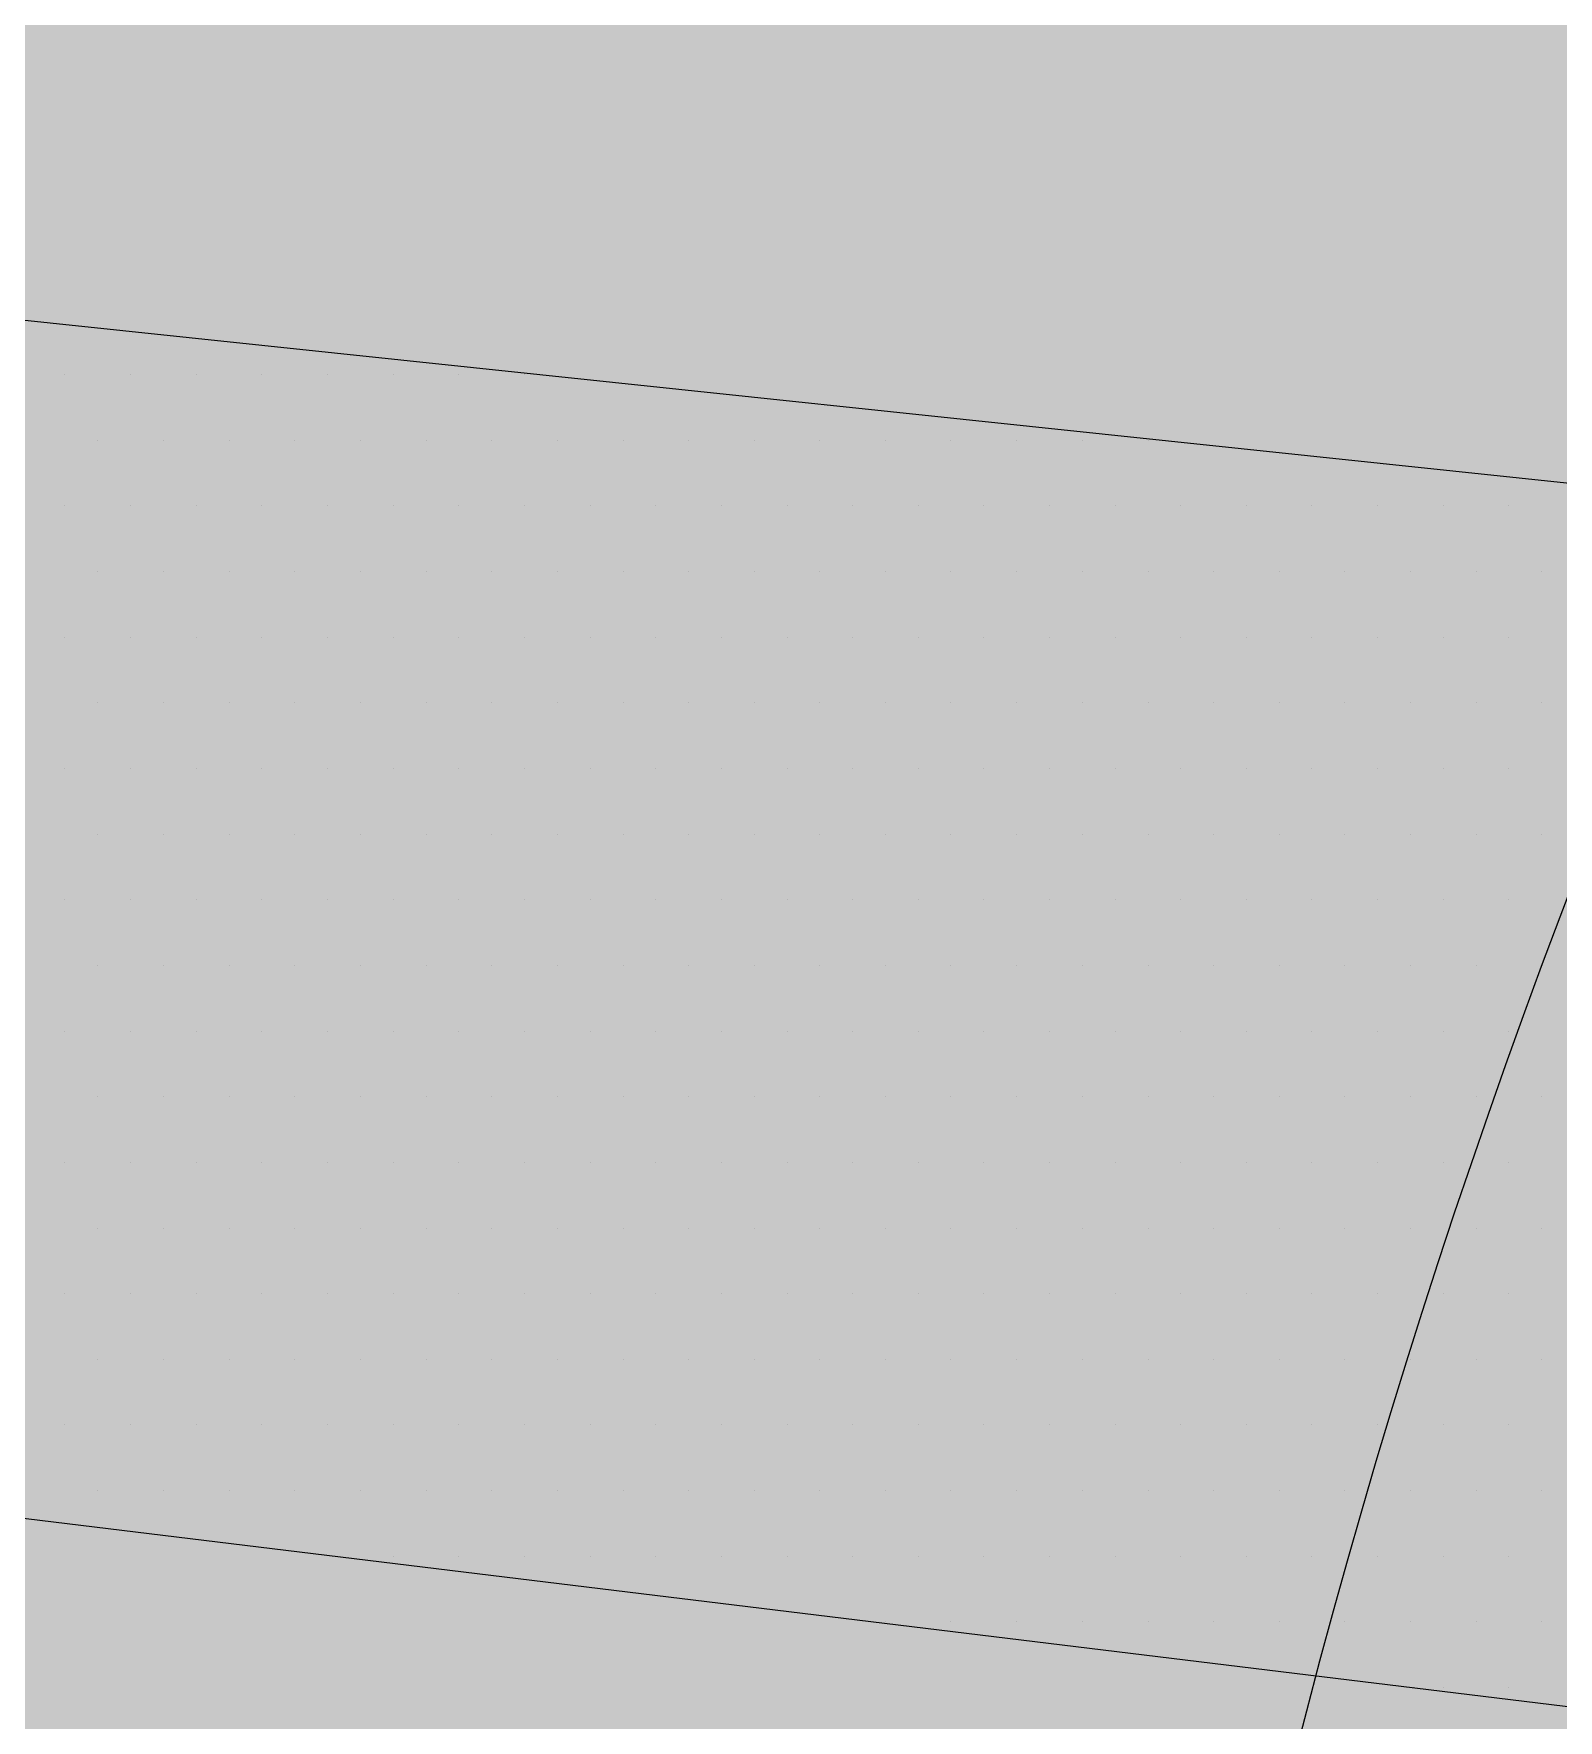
# Paper-space layout 'Layout1' of a CAD drawing. Extents: x -43 to 2298, y -18 to 768.
# Drawn here: x 133.15 to 134.429, y 263.099 to 264.513 of the extents above; entities that cross this region are included whole.
import ezdxf

# ---------------------------------------------------------------- set-up
doc = ezdxf.new("R2010")
doc.units = 0
doc.header["$LTSCALE"] = 2
doc.linetypes.add('CACHEX2', pattern=[0.75, 0.5, -0.25])
doc.layers.add('CARTOUCHE', color=7, linetype='Continuous')
doc.layers.add('LOGO', color=7, linetype='Continuous')

# ---------------------------------------------------------------- blocks, each defined once
blk = doc.blocks.new('A$C715108E3')
at = {"layer": 'LOGO', "color": 131}
for p, q in [((-21.3494, -9.6623), (-21.3494, -9.6623)), ((-21.2575, -9.6623), (-21.2575, -9.6623)), ((-21.1661, -9.6623), (-21.1661, -9.6623)), ((-21.0742, -9.6623), (-21.0742, -9.6623)), ((-20.9824, -9.6623), (-20.9824, -9.6623)), ((-20.8904, -9.6623), (-20.8904, -9.6623)), ((-20.7993, -9.6623), (-20.7993, -9.6623)), ((-20.7073, -9.6623), (-20.7073, -9.6623)), ((-21.3038, -9.7535), (-21.3038, -9.7535)), ((-21.2118, -9.7535), (-21.2118, -9.7535)), ((-21.12, -9.7535), (-21.12, -9.7535)), ((-21.0281, -9.7535), (-21.0281, -9.7535)), ((-20.9367, -9.7535), (-20.9367, -9.7535)), ((-20.8448, -9.7535), (-20.8448, -9.7535)), ((-20.7528, -9.7535), (-20.7528, -9.7535)), ((-20.6616, -9.7535), (-20.6616, -9.7535)), ((-20.5695, -9.7535), (-20.5695, -9.7535)), ((-20.4779, -9.7535), (-20.4779, -9.7535)), ((-20.3864, -9.7535), (-20.3864, -9.7535)), ((-20.2946, -9.7535), (-20.2946, -9.7535)), ((-20.2026, -9.7535), (-20.2026, -9.7535)), ((-20.1113, -9.7535), (-20.1113, -9.7535)), ((-20.0195, -9.7535), (-20.0195, -9.7535)), ((-19.9275, -9.7535), (-19.9275, -9.7535)), ((-19.8354, -9.7535), (-19.8354, -9.7535)), ((-21.3494, -9.8448), (-21.3494, -9.8448)), ((-21.2575, -9.8448), (-21.2575, -9.8448)), ((-21.1661, -9.8448), (-21.1661, -9.8448)), ((-21.0742, -9.8448), (-21.0742, -9.8448)), ((-20.9824, -9.8448), (-20.9824, -9.8448)), ((-20.8904, -9.8448), (-20.8904, -9.8448)), ((-20.7993, -9.8448), (-20.7993, -9.8448)), ((-20.7073, -9.8448), (-20.7073, -9.8448)), ((-20.6153, -9.8448), (-20.6153, -9.8448)), ((-20.524, -9.8448), (-20.524, -9.8448)), ((-20.4322, -9.8448), (-20.4322, -9.8448)), ((-20.3403, -9.8448), (-20.3403, -9.8448)), ((-20.2487, -9.8448), (-20.2487, -9.8448)), ((-20.157, -9.8448), (-20.157, -9.8448)), ((-20.065, -9.8448), (-20.065, -9.8448)), ((-19.9737, -9.8448), (-19.9737, -9.8448)), ((-19.8817, -9.8448), (-19.8817, -9.8448)), ((-19.7897, -9.8448), (-19.7897, -9.8448)), ((-19.6979, -9.8448), (-19.6979, -9.8448)), ((-19.6068, -9.8448), (-19.6068, -9.8448)), ((-19.5146, -9.8448), (-19.5146, -9.8448)), ((-19.4228, -9.8448), (-19.4228, -9.8448)), ((-19.3317, -9.8448), (-19.3317, -9.8448)), ((-21.3038, -9.9374), (-21.3038, -9.9374)), ((-21.2118, -9.9374), (-21.2118, -9.9374)), ((-21.12, -9.9374), (-21.12, -9.9374)), ((-21.0281, -9.9374), (-21.0281, -9.9374)), ((-20.9367, -9.9374), (-20.9367, -9.9374)), ((-20.8448, -9.9374), (-20.8448, -9.9374)), ((-20.7528, -9.9374), (-20.7528, -9.9374)), ((-20.6616, -9.9374), (-20.6616, -9.9374)), ((-20.5695, -9.9374), (-20.5695, -9.9374)), ((-20.4779, -9.9374), (-20.4779, -9.9374)), ((-20.3864, -9.9374), (-20.3864, -9.9374)), ((-20.2946, -9.9374), (-20.2946, -9.9374)), ((-20.2026, -9.9374), (-20.2026, -9.9374)), ((-20.1113, -9.9374), (-20.1113, -9.9374)), ((-20.0195, -9.9374), (-20.0195, -9.9374)), ((-19.9275, -9.9374), (-19.9275, -9.9374)), ((-19.8354, -9.9374), (-19.8354, -9.9374)), ((-19.7444, -9.9374), (-19.7444, -9.9374)), ((-19.6525, -9.9374), (-19.6525, -9.9374)), ((-19.5605, -9.9374), (-19.5605, -9.9374)), ((-19.4689, -9.9374), (-19.4689, -9.9374)), ((-19.377, -9.9374), (-19.377, -9.9374)), ((-19.2852, -9.9374), (-19.2852, -9.9374)), ((-21.3494, -10.0289), (-21.3494, -10.0289)), ((-21.2575, -10.0289), (-21.2575, -10.0289)), ((-21.1661, -10.0289), (-21.1661, -10.0289)), ((-21.0742, -10.0289), (-21.0742, -10.0289)), ((-20.9824, -10.0289), (-20.9824, -10.0289)), ((-20.8904, -10.0289), (-20.8904, -10.0289)), ((-20.7993, -10.0289), (-20.7993, -10.0289)), ((-20.7073, -10.0289), (-20.7073, -10.0289)), ((-20.6153, -10.0289), (-20.6153, -10.0289)), ((-20.524, -10.0289), (-20.524, -10.0289)), ((-20.4322, -10.0289), (-20.4322, -10.0289)), ((-20.3403, -10.0289), (-20.3403, -10.0289)), ((-20.2487, -10.0289), (-20.2487, -10.0289)), ((-20.157, -10.0289), (-20.157, -10.0289)), ((-20.065, -10.0289), (-20.065, -10.0289)), ((-19.9737, -10.0289), (-19.9737, -10.0289)), ((-19.8817, -10.0289), (-19.8817, -10.0289)), ((-19.7897, -10.0289), (-19.7897, -10.0289)), ((-19.6979, -10.0289), (-19.6979, -10.0289)), ((-19.6068, -10.0289), (-19.6068, -10.0289)), ((-19.5146, -10.0289), (-19.5146, -10.0289)), ((-19.4228, -10.0289), (-19.4228, -10.0289)), ((-19.3317, -10.0289), (-19.3317, -10.0289)), ((-21.3038, -10.1201), (-21.3038, -10.1201)), ((-21.2118, -10.1201), (-21.2118, -10.1201)), ((-21.12, -10.1201), (-21.12, -10.1201)), ((-21.0281, -10.1201), (-21.0281, -10.1201)), ((-20.9367, -10.1201), (-20.9367, -10.1201)), ((-20.8448, -10.1201), (-20.8448, -10.1201)), ((-20.7528, -10.1201), (-20.7528, -10.1201)), ((-20.6616, -10.1201), (-20.6616, -10.1201)), ((-20.5695, -10.1201), (-20.5695, -10.1201)), ((-20.4779, -10.1201), (-20.4779, -10.1201)), ((-20.3864, -10.1201), (-20.3864, -10.1201)), ((-20.2946, -10.1201), (-20.2946, -10.1201)), ((-20.2026, -10.1201), (-20.2026, -10.1201)), ((-20.1113, -10.1201), (-20.1113, -10.1201)), ((-20.0195, -10.1201), (-20.0195, -10.1201)), ((-19.9275, -10.1201), (-19.9275, -10.1201)), ((-19.8354, -10.1201), (-19.8354, -10.1201)), ((-19.7444, -10.1201), (-19.7444, -10.1201)), ((-19.6525, -10.1201), (-19.6525, -10.1201)), ((-19.5605, -10.1201), (-19.5605, -10.1201)), ((-19.4689, -10.1201), (-19.4689, -10.1201)), ((-19.377, -10.1201), (-19.377, -10.1201)), ((-19.2852, -10.1201), (-19.2852, -10.1201)), ((-21.3494, -10.2125), (-21.3494, -10.2125)), ((-21.2575, -10.2125), (-21.2575, -10.2125)), ((-21.1661, -10.2125), (-21.1661, -10.2125)), ((-21.0742, -10.2125), (-21.0742, -10.2125)), ((-20.9824, -10.2125), (-20.9824, -10.2125)), ((-20.8904, -10.2125), (-20.8904, -10.2125)), ((-20.7993, -10.2125), (-20.7993, -10.2125)), ((-20.7073, -10.2125), (-20.7073, -10.2125)), ((-20.6153, -10.2125), (-20.6153, -10.2125)), ((-20.524, -10.2125), (-20.524, -10.2125)), ((-20.4322, -10.2125), (-20.4322, -10.2125)), ((-20.3403, -10.2125), (-20.3403, -10.2125)), ((-20.2487, -10.2125), (-20.2487, -10.2125)), ((-20.157, -10.2125), (-20.157, -10.2125)), ((-20.065, -10.2125), (-20.065, -10.2125)), ((-19.9737, -10.2125), (-19.9737, -10.2125)), ((-19.8817, -10.2125), (-19.8817, -10.2125)), ((-19.7897, -10.2125), (-19.7897, -10.2125)), ((-19.6979, -10.2125), (-19.6979, -10.2125)), ((-19.6068, -10.2125), (-19.6068, -10.2125)), ((-19.5146, -10.2125), (-19.5146, -10.2125)), ((-19.4228, -10.2125), (-19.4228, -10.2125)), ((-19.3317, -10.2125), (-19.3317, -10.2125)), ((-21.3038, -10.304), (-21.3038, -10.304)), ((-21.2118, -10.304), (-21.2118, -10.304)), ((-21.12, -10.304), (-21.12, -10.304)), ((-21.0281, -10.304), (-21.0281, -10.304)), ((-20.9367, -10.304), (-20.9367, -10.304)), ((-20.8448, -10.304), (-20.8448, -10.304)), ((-20.7528, -10.304), (-20.7528, -10.304)), ((-20.6616, -10.304), (-20.6616, -10.304)), ((-20.5695, -10.304), (-20.5695, -10.304)), ((-20.4779, -10.304), (-20.4779, -10.304)), ((-20.3864, -10.304), (-20.3864, -10.304)), ((-20.2946, -10.304), (-20.2946, -10.304)), ((-20.2026, -10.304), (-20.2026, -10.304)), ((-20.1113, -10.304), (-20.1113, -10.304)), ((-20.0195, -10.304), (-20.0195, -10.304)), ((-19.9275, -10.304), (-19.9275, -10.304)), ((-19.8354, -10.304), (-19.8354, -10.304)), ((-19.7444, -10.304), (-19.7444, -10.304)), ((-19.6525, -10.304), (-19.6525, -10.304)), ((-19.5605, -10.304), (-19.5605, -10.304)), ((-19.4689, -10.304), (-19.4689, -10.304)), ((-19.377, -10.304), (-19.377, -10.304)), ((-19.2852, -10.304), (-19.2852, -10.304)), ((-21.3494, -10.3954), (-21.3494, -10.3954)), ((-21.2575, -10.3954), (-21.2575, -10.3954)), ((-21.1661, -10.3954), (-21.1661, -10.3954)), ((-21.0742, -10.3954), (-21.0742, -10.3954)), ((-20.9824, -10.3954), (-20.9824, -10.3954)), ((-20.8904, -10.3954), (-20.8904, -10.3954)), ((-20.7993, -10.3954), (-20.7993, -10.3954)), ((-20.7073, -10.3954), (-20.7073, -10.3954)), ((-20.6153, -10.3954), (-20.6153, -10.3954)), ((-20.524, -10.3954), (-20.524, -10.3954)), ((-20.4322, -10.3954), (-20.4322, -10.3954)), ((-20.3403, -10.3954), (-20.3403, -10.3954)), ((-20.2487, -10.3954), (-20.2487, -10.3954)), ((-20.157, -10.3954), (-20.157, -10.3954)), ((-20.065, -10.3954), (-20.065, -10.3954)), ((-19.9737, -10.3954), (-19.9737, -10.3954)), ((-19.8817, -10.3954), (-19.8817, -10.3954)), ((-19.7897, -10.3954), (-19.7897, -10.3954)), ((-19.6979, -10.3954), (-19.6979, -10.3954)), ((-19.6068, -10.3954), (-19.6068, -10.3954)), ((-19.5146, -10.3954), (-19.5146, -10.3954)), ((-19.4228, -10.3954), (-19.4228, -10.3954)), ((-19.3317, -10.3954), (-19.3317, -10.3954)), ((-21.3038, -10.4878), (-21.3038, -10.4878)), ((-21.2118, -10.4878), (-21.2118, -10.4878)), ((-21.12, -10.4878), (-21.12, -10.4878)), ((-21.0281, -10.4878), (-21.0281, -10.4878)), ((-20.9367, -10.4878), (-20.9367, -10.4878)), ((-20.8448, -10.4878), (-20.8448, -10.4878)), ((-20.7528, -10.4878), (-20.7528, -10.4878)), ((-20.6616, -10.4878), (-20.6616, -10.4878)), ((-20.5695, -10.4878), (-20.5695, -10.4878)), ((-20.4779, -10.4878), (-20.4779, -10.4878)), ((-20.3864, -10.4878), (-20.3864, -10.4878)), ((-20.2946, -10.4878), (-20.2946, -10.4878)), ((-20.2026, -10.4878), (-20.2026, -10.4878)), ((-20.1113, -10.4878), (-20.1113, -10.4878)), ((-20.0195, -10.4878), (-20.0195, -10.4878)), ((-19.9275, -10.4878), (-19.9275, -10.4878)), ((-19.8354, -10.4878), (-19.8354, -10.4878)), ((-19.7444, -10.4878), (-19.7444, -10.4878)), ((-19.6525, -10.4878), (-19.6525, -10.4878)), ((-19.5605, -10.4878), (-19.5605, -10.4878)), ((-19.4689, -10.4878), (-19.4689, -10.4878)), ((-19.377, -10.4878), (-19.377, -10.4878)), ((-19.2852, -10.4878), (-19.2852, -10.4878)), ((-21.3494, -10.5791), (-21.3494, -10.5791)), ((-21.2575, -10.5791), (-21.2575, -10.5791)), ((-21.1661, -10.5791), (-21.1661, -10.5791)), ((-21.0742, -10.5791), (-21.0742, -10.5791)), ((-20.9824, -10.5791), (-20.9824, -10.5791)), ((-20.8904, -10.5791), (-20.8904, -10.5791)), ((-20.7993, -10.5791), (-20.7993, -10.5791)), ((-20.7073, -10.5791), (-20.7073, -10.5791)), ((-20.6153, -10.5791), (-20.6153, -10.5791)), ((-20.524, -10.5791), (-20.524, -10.5791)), ((-20.4322, -10.5791), (-20.4322, -10.5791)), ((-20.3403, -10.5791), (-20.3403, -10.5791)), ((-20.2487, -10.5791), (-20.2487, -10.5791)), ((-20.157, -10.5791), (-20.157, -10.5791)), ((-20.065, -10.5791), (-20.065, -10.5791)), ((-19.9737, -10.5791), (-19.9737, -10.5791)), ((-19.8817, -10.5791), (-19.8817, -10.5791)), ((-19.7897, -10.5791), (-19.7897, -10.5791)), ((-19.6979, -10.5791), (-19.6979, -10.5791)), ((-19.6068, -10.5791), (-19.6068, -10.5791)), ((-19.5146, -10.5791), (-19.5146, -10.5791)), ((-19.4228, -10.5791), (-19.4228, -10.5791)), ((-19.3317, -10.5791), (-19.3317, -10.5791)), ((-21.3038, -10.6704), (-21.3038, -10.6704)), ((-21.2118, -10.6704), (-21.2118, -10.6704)), ((-21.12, -10.6704), (-21.12, -10.6704)), ((-21.0281, -10.6704), (-21.0281, -10.6704)), ((-20.9367, -10.6704), (-20.9367, -10.6704)), ((-20.8448, -10.6704), (-20.8448, -10.6704)), ((-20.7528, -10.6704), (-20.7528, -10.6704)), ((-20.6616, -10.6704), (-20.6616, -10.6704)), ((-20.5695, -10.6704), (-20.5695, -10.6704)), ((-20.4779, -10.6704), (-20.4779, -10.6704)), ((-20.3864, -10.6704), (-20.3864, -10.6704)), ((-20.2946, -10.6704), (-20.2946, -10.6704)), ((-20.2026, -10.6704), (-20.2026, -10.6704)), ((-20.1113, -10.6704), (-20.1113, -10.6704)), ((-20.0195, -10.6704), (-20.0195, -10.6704)), ((-19.9275, -10.6704), (-19.9275, -10.6704)), ((-19.8354, -10.6704), (-19.8354, -10.6704)), ((-19.7444, -10.6704), (-19.7444, -10.6704)), ((-19.6525, -10.6704), (-19.6525, -10.6704)), ((-19.5605, -10.6704), (-19.5605, -10.6704)), ((-19.4689, -10.6704), (-19.4689, -10.6704)), ((-19.377, -10.6704), (-19.377, -10.6704)), ((-19.2852, -10.6704), (-19.2852, -10.6704)), ((-21.3494, -10.7631), (-21.3494, -10.7631)), ((-21.2575, -10.7631), (-21.2575, -10.7631)), ((-21.1661, -10.7631), (-21.1661, -10.7631)), ((-21.0742, -10.7631), (-21.0742, -10.7631)), ((-20.9824, -10.7631), (-20.9824, -10.7631)), ((-20.8904, -10.7631), (-20.8904, -10.7631)), ((-20.7993, -10.7631), (-20.7993, -10.7631)), ((-20.7073, -10.7631), (-20.7073, -10.7631)), ((-20.6153, -10.7631), (-20.6153, -10.7631)), ((-20.524, -10.7631), (-20.524, -10.7631)), ((-20.4322, -10.7631), (-20.4322, -10.7631)), ((-20.3403, -10.7631), (-20.3403, -10.7631)), ((-20.2487, -10.7631), (-20.2487, -10.7631)), ((-20.157, -10.7631), (-20.157, -10.7631)), ((-20.065, -10.7631), (-20.065, -10.7631)), ((-19.9737, -10.7631), (-19.9737, -10.7631)), ((-19.8817, -10.7631), (-19.8817, -10.7631)), ((-19.7897, -10.7631), (-19.7897, -10.7631)), ((-19.6979, -10.7631), (-19.6979, -10.7631)), ((-19.6068, -10.7631), (-19.6068, -10.7631)), ((-19.5146, -10.7631), (-19.5146, -10.7631)), ((-19.4228, -10.7631), (-19.4228, -10.7631)), ((-19.3317, -10.7631), (-19.3317, -10.7631)), ((-21.3038, -10.8544), (-21.3038, -10.8544)), ((-21.2118, -10.8544), (-21.2118, -10.8544)), ((-21.12, -10.8544), (-21.12, -10.8544)), ((-21.0281, -10.8544), (-21.0281, -10.8544)), ((-20.9367, -10.8544), (-20.9367, -10.8544)), ((-20.8448, -10.8544), (-20.8448, -10.8544)), ((-20.7528, -10.8544), (-20.7528, -10.8544)), ((-20.6616, -10.8544), (-20.6616, -10.8544)), ((-20.5695, -10.8544), (-20.5695, -10.8544)), ((-20.4779, -10.8544), (-20.4779, -10.8544)), ((-20.3864, -10.8544), (-20.3864, -10.8544)), ((-20.2946, -10.8544), (-20.2946, -10.8544)), ((-20.2026, -10.8544), (-20.2026, -10.8544)), ((-20.1113, -10.8544), (-20.1113, -10.8544)), ((-20.0195, -10.8544), (-20.0195, -10.8544)), ((-19.9275, -10.8544), (-19.9275, -10.8544)), ((-19.8354, -10.8544), (-19.8354, -10.8544)), ((-19.7444, -10.8544), (-19.7444, -10.8544)), ((-19.6525, -10.8544), (-19.6525, -10.8544)), ((-19.5605, -10.8544), (-19.5605, -10.8544)), ((-19.4689, -10.8544), (-19.4689, -10.8544)), ((-19.377, -10.8544), (-19.377, -10.8544)), ((-19.2852, -10.8544), (-19.2852, -10.8544)), ((-21.3494, -10.9455), (-21.3494, -10.9455)), ((-21.2575, -10.9455), (-21.2575, -10.9455)), ((-21.1661, -10.9455), (-21.1661, -10.9455)), ((-21.0742, -10.9455), (-21.0742, -10.9455)), ((-20.9824, -10.9455), (-20.9824, -10.9455)), ((-20.8904, -10.9455), (-20.8904, -10.9455)), ((-20.7993, -10.9455), (-20.7993, -10.9455)), ((-20.7073, -10.9455), (-20.7073, -10.9455)), ((-20.6153, -10.9455), (-20.6153, -10.9455)), ((-20.524, -10.9455), (-20.524, -10.9455)), ((-20.4322, -10.9455), (-20.4322, -10.9455)), ((-20.3403, -10.9455), (-20.3403, -10.9455)), ((-20.2487, -10.9455), (-20.2487, -10.9455)), ((-20.157, -10.9455), (-20.157, -10.9455)), ((-20.065, -10.9455), (-20.065, -10.9455)), ((-19.9737, -10.9455), (-19.9737, -10.9455)), ((-19.8817, -10.9455), (-19.8817, -10.9455)), ((-19.7897, -10.9455), (-19.7897, -10.9455)), ((-19.6979, -10.9455), (-19.6979, -10.9455)), ((-19.6068, -10.9455), (-19.6068, -10.9455)), ((-19.5146, -10.9455), (-19.5146, -10.9455)), ((-19.4228, -10.9455), (-19.4228, -10.9455)), ((-19.3317, -10.9455), (-19.3317, -10.9455)), ((-21.3038, -11.0383), (-21.3038, -11.0383)), ((-21.2118, -11.0383), (-21.2118, -11.0383)), ((-21.12, -11.0383), (-21.12, -11.0383)), ((-21.0281, -11.0383), (-21.0281, -11.0383)), ((-20.9367, -11.0383), (-20.9367, -11.0383)), ((-20.8448, -11.0383), (-20.8448, -11.0383)), ((-20.7528, -11.0383), (-20.7528, -11.0383)), ((-20.6616, -11.0383), (-20.6616, -11.0383)), ((-20.5695, -11.0383), (-20.5695, -11.0383)), ((-20.4779, -11.0383), (-20.4779, -11.0383)), ((-20.3864, -11.0383), (-20.3864, -11.0383)), ((-20.2946, -11.0383), (-20.2946, -11.0383)), ((-20.2026, -11.0383), (-20.2026, -11.0383)), ((-20.1113, -11.0383), (-20.1113, -11.0383)), ((-20.0195, -11.0383), (-20.0195, -11.0383)), ((-19.9275, -11.0383), (-19.9275, -11.0383)), ((-19.8354, -11.0383), (-19.8354, -11.0383)), ((-19.7444, -11.0383), (-19.7444, -11.0383)), ((-19.6525, -11.0383), (-19.6525, -11.0383)), ((-19.5605, -11.0383), (-19.5605, -11.0383)), ((-19.4689, -11.0383), (-19.4689, -11.0383)), ((-19.377, -11.0383), (-19.377, -11.0383)), ((-19.2852, -11.0383), (-19.2852, -11.0383)), ((-21.3494, -11.1293), (-21.3494, -11.1293)), ((-21.2575, -11.1293), (-21.2575, -11.1293)), ((-21.1661, -11.1293), (-21.1661, -11.1293)), ((-21.0742, -11.1293), (-21.0742, -11.1293)), ((-20.9824, -11.1293), (-20.9824, -11.1293)), ((-20.8904, -11.1293), (-20.8904, -11.1293)), ((-20.7993, -11.1293), (-20.7993, -11.1293)), ((-20.7073, -11.1293), (-20.7073, -11.1293)), ((-20.6153, -11.1293), (-20.6153, -11.1293)), ((-20.524, -11.1293), (-20.524, -11.1293)), ((-20.4322, -11.1293), (-20.4322, -11.1293)), ((-20.3403, -11.1293), (-20.3403, -11.1293)), ((-20.2487, -11.1293), (-20.2487, -11.1293)), ((-20.157, -11.1293), (-20.157, -11.1293)), ((-20.065, -11.1293), (-20.065, -11.1293)), ((-19.9737, -11.1293), (-19.9737, -11.1293)), ((-19.8817, -11.1293), (-19.8817, -11.1293)), ((-19.7897, -11.1293), (-19.7897, -11.1293)), ((-19.6979, -11.1293), (-19.6979, -11.1293)), ((-19.6068, -11.1293), (-19.6068, -11.1293)), ((-19.5146, -11.1293), (-19.5146, -11.1293)), ((-19.4228, -11.1293), (-19.4228, -11.1293)), ((-19.3317, -11.1293), (-19.3317, -11.1293)), ((-21.3038, -11.2208), (-21.3038, -11.2208)), ((-21.2118, -11.2208), (-21.2118, -11.2208)), ((-21.12, -11.2208), (-21.12, -11.2208)), ((-21.0281, -11.2208), (-21.0281, -11.2208)), ((-20.9367, -11.2208), (-20.9367, -11.2208)), ((-20.8448, -11.2208), (-20.8448, -11.2208)), ((-20.7528, -11.2208), (-20.7528, -11.2208)), ((-20.6616, -11.2208), (-20.6616, -11.2208)), ((-20.5695, -11.2208), (-20.5695, -11.2208)), ((-20.4779, -11.2208), (-20.4779, -11.2208)), ((-20.3864, -11.2208), (-20.3864, -11.2208)), ((-20.2946, -11.2208), (-20.2946, -11.2208)), ((-20.2026, -11.2208), (-20.2026, -11.2208)), ((-20.1113, -11.2208), (-20.1113, -11.2208)), ((-20.0195, -11.2208), (-20.0195, -11.2208)), ((-19.9275, -11.2208), (-19.9275, -11.2208)), ((-19.8354, -11.2208), (-19.8354, -11.2208)), ((-19.7444, -11.2208), (-19.7444, -11.2208)), ((-19.6525, -11.2208), (-19.6525, -11.2208)), ((-19.5605, -11.2208), (-19.5605, -11.2208)), ((-19.4689, -11.2208), (-19.4689, -11.2208)), ((-19.377, -11.2208), (-19.377, -11.2208)), ((-19.2852, -11.2208), (-19.2852, -11.2208)), ((-20.9719, -11.3132), (-20.9719, -11.3132)), ((-20.8904, -11.3132), (-20.8904, -11.3132)), ((-20.7993, -11.3132), (-20.7993, -11.3132)), ((-20.7073, -11.3132), (-20.7073, -11.3132)), ((-20.6153, -11.3132), (-20.6153, -11.3132)), ((-20.524, -11.3132), (-20.524, -11.3132)), ((-20.4322, -11.3132), (-20.4322, -11.3132)), ((-20.3403, -11.3132), (-20.3403, -11.3132)), ((-20.2487, -11.3132), (-20.2487, -11.3132)), ((-20.157, -11.3132), (-20.157, -11.3132)), ((-20.065, -11.3132), (-20.065, -11.3132)), ((-19.9737, -11.3132), (-19.9737, -11.3132)), ((-19.8817, -11.3132), (-19.8817, -11.3132)), ((-19.7897, -11.3132), (-19.7897, -11.3132)), ((-19.6979, -11.3132), (-19.6979, -11.3132)), ((-19.6068, -11.3132), (-19.6068, -11.3132)), ((-19.5146, -11.3132), (-19.5146, -11.3132)), ((-19.4228, -11.3132), (-19.4228, -11.3132)), ((-19.3317, -11.3132), (-19.3317, -11.3132)), ((-20.2183, -11.4045), (-20.2183, -11.4045)), ((-20.2026, -11.4045), (-20.2026, -11.4045)), ((-20.1113, -11.4045), (-20.1113, -11.4045)), ((-20.0195, -11.4045), (-20.0195, -11.4045)), ((-19.9275, -11.4045), (-19.9275, -11.4045)), ((-19.8354, -11.4045), (-19.8354, -11.4045)), ((-19.7444, -11.4045), (-19.7444, -11.4045)), ((-19.6525, -11.4045), (-19.6525, -11.4045)), ((-19.5605, -11.4045), (-19.5605, -11.4045)), ((-19.4689, -11.4045), (-19.4689, -11.4045)), ((-19.377, -11.4045), (-19.377, -11.4045)), ((-19.2852, -11.4045), (-19.2852, -11.4045)), ((-19.4647, -11.4959), (-19.4647, -11.4959)), ((-19.4228, -11.4959), (-19.4228, -11.4959)), ((-19.3317, -11.4959), (-19.3317, -11.4959))]:
    blk.add_line(p, q, dxfattribs=at)
blk.add_lwpolyline([(-17.1584, -8.2441), (-18.0286, -7.9298), (-18.0526, -7.5674), (-19.5918, -4.1428), (-19.9715, -4.6917), (-20.3358, -5.3705), (-20.5244, -6.0493), (-18.8268, -9.8581), (-21.759, -9.5491), (-21.8471, -10.1027), (-21.9097, -10.8565), (-21.9352, -11.1957), (-19.0429, -11.5482), (-21.5982, -15.1374), (-21.3595, -15.879), (-21.1447, -16.5576), (-21.0193, -16.9601), (-20.5289, -16.3696), (-17.1333, -11.706)], dxfattribs=at)
blk = doc.blocks.new('A$C581E6685')
at = {"layer": 'LOGO', "color": 32, "linetype": 'CACHEX2', "ltscale": 1.5}
blk.add_ellipse((-38.0538, 23.8138), major_axis=(-19.0311, -3.534), ratio=0.590567, dxfattribs=at)
at = {"layer": 'LOGO', "color": 32}
blk.add_ellipse((-37.6144, 23.8499), major_axis=(-13.5768, -4.2839), ratio=0.791971, dxfattribs=at)
at = {"layer": 'CARTOUCHE'}
blk.add_blockref('A$C715108E3', (-31.6739, 36.3189), dxfattribs=at)

psp = doc.layouts.get("Layout1")

# ---------------------------------------------------------------- hatches: boundary and pattern name
at = {"layer": 'CARTOUCHE', "true_color": 0xffffff}
h = psp.add_hatch(color=7, dxfattribs=at)
h.dxf.hatch_style = 1
edge = h.paths.add_edge_path()
edge.add_spline(control_points=[(127.7197, 272.4748), (127.7197, 261.5837), (127.7197, 250.6925), (127.7197, 246.8525), (131.5597, 246.8525), (177.0989, 246.8525), (222.6382, 246.8525), (226.4782, 246.8525), (226.4782, 250.6925), (226.4782, 261.5837), (226.4782, 272.4748), (226.4782, 276.3148), (222.6382, 276.3148), (177.0989, 276.3148), (131.5597, 276.3148), (127.7197, 276.3148), (127.7197, 272.4748)], knot_values=[0, 0, 0, 1, 1, 2.570796, 2.570796, 3.570796, 3.570796, 5.141593, 5.141593, 6.141593, 6.141593, 7.712389, 7.712389, 8.712389, 8.712389, 10.283185, 10.283185, 10.283185], weights=[1, 1, 1, 0.707107, 1, 1, 1, 0.707107, 1, 1, 1, 0.707107, 1, 1, 1, 0.707107, 1], degree=2, periodic=0)

# ---------------------------------------------------------------- linework, layer by layer
at = {"layer": 'CARTOUCHE'}
psp.add_rational_spline([(127.7197, 272.4748), (127.7197, 261.5837), (127.7197, 250.6925), (127.7197, 246.8525), (131.5597, 246.8525), (177.0989, 246.8525), (222.6382, 246.8525), (226.4782, 246.8525), (226.4782, 250.6925), (226.4782, 261.5837), (226.4782, 272.4748), (226.4782, 276.3148), (222.6382, 276.3148), (177.0989, 276.3148), (131.5597, 276.3148), (127.7197, 276.3148), (127.7197, 272.4748)], [1, 1, 1, 0.707106781187, 1, 1, 1, 0.707106781187, 1, 1, 1, 0.707106781187, 1, 1, 1, 0.707106781187, 1], degree=2, knots=[0, 0, 0, 1, 1, 2.570796, 2.570796, 3.570796, 3.570796, 5.141593, 5.141593, 6.141593, 6.141593, 7.712389, 7.712389, 8.712389, 8.712389, 10.283185, 10.283185, 10.283185], dxfattribs=at)

# ---------------------------------------------------------------- block references
at = {"layer": 'CARTOUCHE', "xscale": 0.6, "yscale": 0.6, "zscale": 0.6}
psp.add_blockref('A$C581E6685', (164.9904, 248.2331), dxfattribs=at)

doc.saveas('drawing.dxf')
